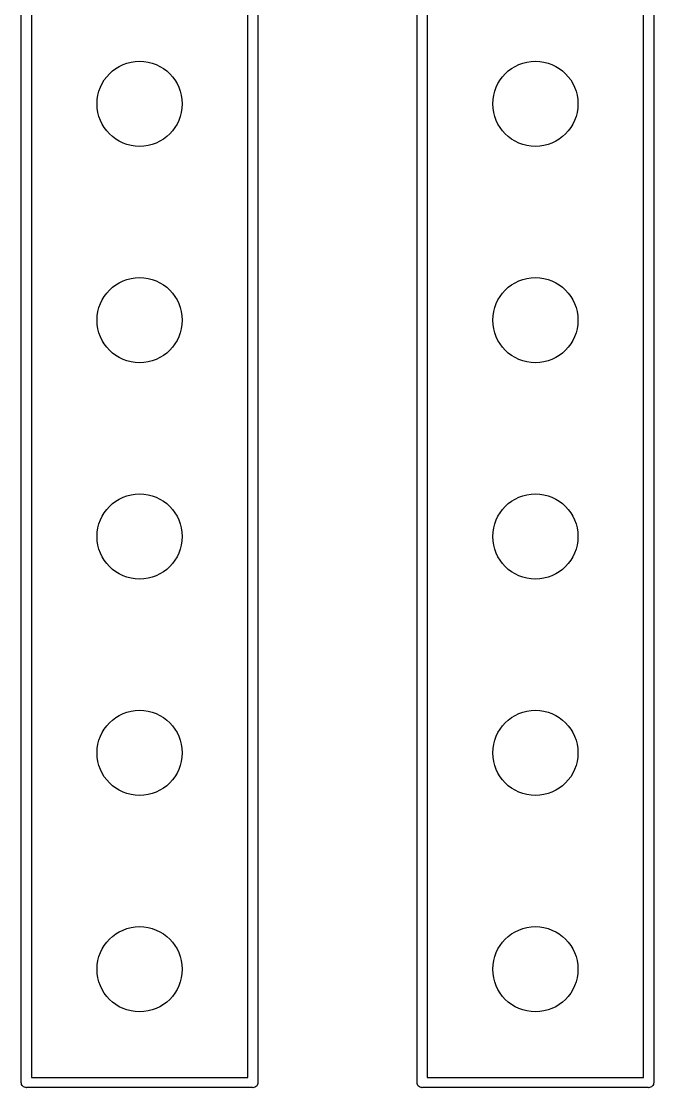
# Model space of a CAD drawing. Extents: x 47 to 146.1, y -90.2 to -39.3.
# Drawn here: x 130.24 to 137.67, y -64.89 to -52.37 of the extents above; entities that cross this region are included whole.
import ezdxf

# ---------------------------------------------------------------- set-up
doc = ezdxf.new("R2010")
doc.units = 0
doc.header["$MEASUREMENT"] = 0
doc.layers.add('BLACK', color=7, linetype='CONTINUOUS')

msp = doc.modelspace()

# ---------------------------------------------------------------- linework, layer by layer
at = {"layer": 'BLACK', "linetype": 'CONTINUOUS'}
for p, q in [((130.24, -64.827), (130.24, -46.9929)), ((130.36, -47.05), (130.36, -64.77)), ((132.9, -64.77), (132.9, -47.05)), ((133.02, -46.9929), (133.02, -64.8271)), ((134.89, -64.827), (134.89, -46.9929)), ((135.01, -47.05), (135.01, -64.77)), ((137.55, -64.77), (137.55, -47.05)), ((137.67, -46.9929), (137.67, -64.8271)), ((130.24, -64.83), (130.24, -64.827)), ((130.241, -64.8418), (130.24, -64.83)), ((130.244, -64.8531), (130.241, -64.8418)), ((130.36, -64.77), (132.9, -64.77)), ((133.019, -64.8418), (133.016, -64.8531)), ((133.02, -64.8329), (133.019, -64.8418)), ((133.02, -64.8271), (133.02, -64.83)), ((133.02, -64.83), (133.02, -64.8329)), ((134.89, -64.83), (134.89, -64.827)), ((134.891, -64.8418), (134.89, -64.83)), ((134.894, -64.8531), (134.891, -64.8418)), ((135.01, -64.77), (137.55, -64.77)), ((137.669, -64.8418), (137.666, -64.8531)), ((137.67, -64.8329), (137.669, -64.8418)), ((137.67, -64.8271), (137.67, -64.83)), ((137.67, -64.83), (137.67, -64.8329)), ((130.25, -64.8635), (130.244, -64.8531)), ((130.257, -64.8726), (130.25, -64.8635)), ((130.267, -64.8801), (130.257, -64.8726)), ((130.277, -64.8857), (130.267, -64.8801)), ((130.288, -64.8891), (130.277, -64.8857)), ((130.297, -64.89), (130.288, -64.8891)), ((130.3, -64.8903), (130.297, -64.89)), ((130.297, -64.89), (130.297, -64.89)), ((130.303, -64.89), (130.3, -64.8903)), ((132.957, -64.89), (130.303, -64.89)), ((132.96, -64.8903), (132.957, -64.89)), ((132.972, -64.8891), (132.96, -64.8903)), ((132.983, -64.8857), (132.972, -64.8891)), ((132.993, -64.8801), (132.983, -64.8857)), ((133.003, -64.8726), (132.993, -64.8801)), ((133.01, -64.8635), (133.003, -64.8726)), ((133.016, -64.8531), (133.01, -64.8635)), ((134.9, -64.8635), (134.894, -64.8531)), ((134.907, -64.8726), (134.9, -64.8635)), ((134.917, -64.8801), (134.907, -64.8726)), ((134.927, -64.8857), (134.917, -64.8801)), ((134.938, -64.8891), (134.927, -64.8857)), ((134.947, -64.89), (134.938, -64.8891)), ((134.95, -64.8903), (134.947, -64.89)), ((134.947, -64.89), (134.947, -64.89)), ((134.953, -64.89), (134.95, -64.8903)), ((137.607, -64.89), (134.953, -64.89)), ((137.61, -64.8903), (137.607, -64.89)), ((137.622, -64.8891), (137.61, -64.8903)), ((137.633, -64.8857), (137.622, -64.8891)), ((137.643, -64.8801), (137.633, -64.8857)), ((137.653, -64.8726), (137.643, -64.8801)), ((137.66, -64.8635), (137.653, -64.8726)), ((137.666, -64.8531), (137.66, -64.8635))]:
    msp.add_line(p, q, dxfattribs=at)
at = {"layer": 'BLACK'}
for centre in [(131.63, -53.34), (131.63, -53.34), (136.28, -53.34), (136.28, -53.34), (131.63, -55.88), (131.63, -55.88), (136.28, -55.88), (136.28, -55.88), (131.63, -58.42), (131.63, -58.42), (136.28, -58.42), (136.28, -58.42), (131.63, -60.96), (131.63, -60.96), (136.28, -60.96), (136.28, -60.96), (131.63, -63.5), (131.63, -63.5), (136.28, -63.5), (136.28, -63.5)]:
    msp.add_circle(centre, 0.5, dxfattribs=at)

doc.saveas('drawing.dxf')
